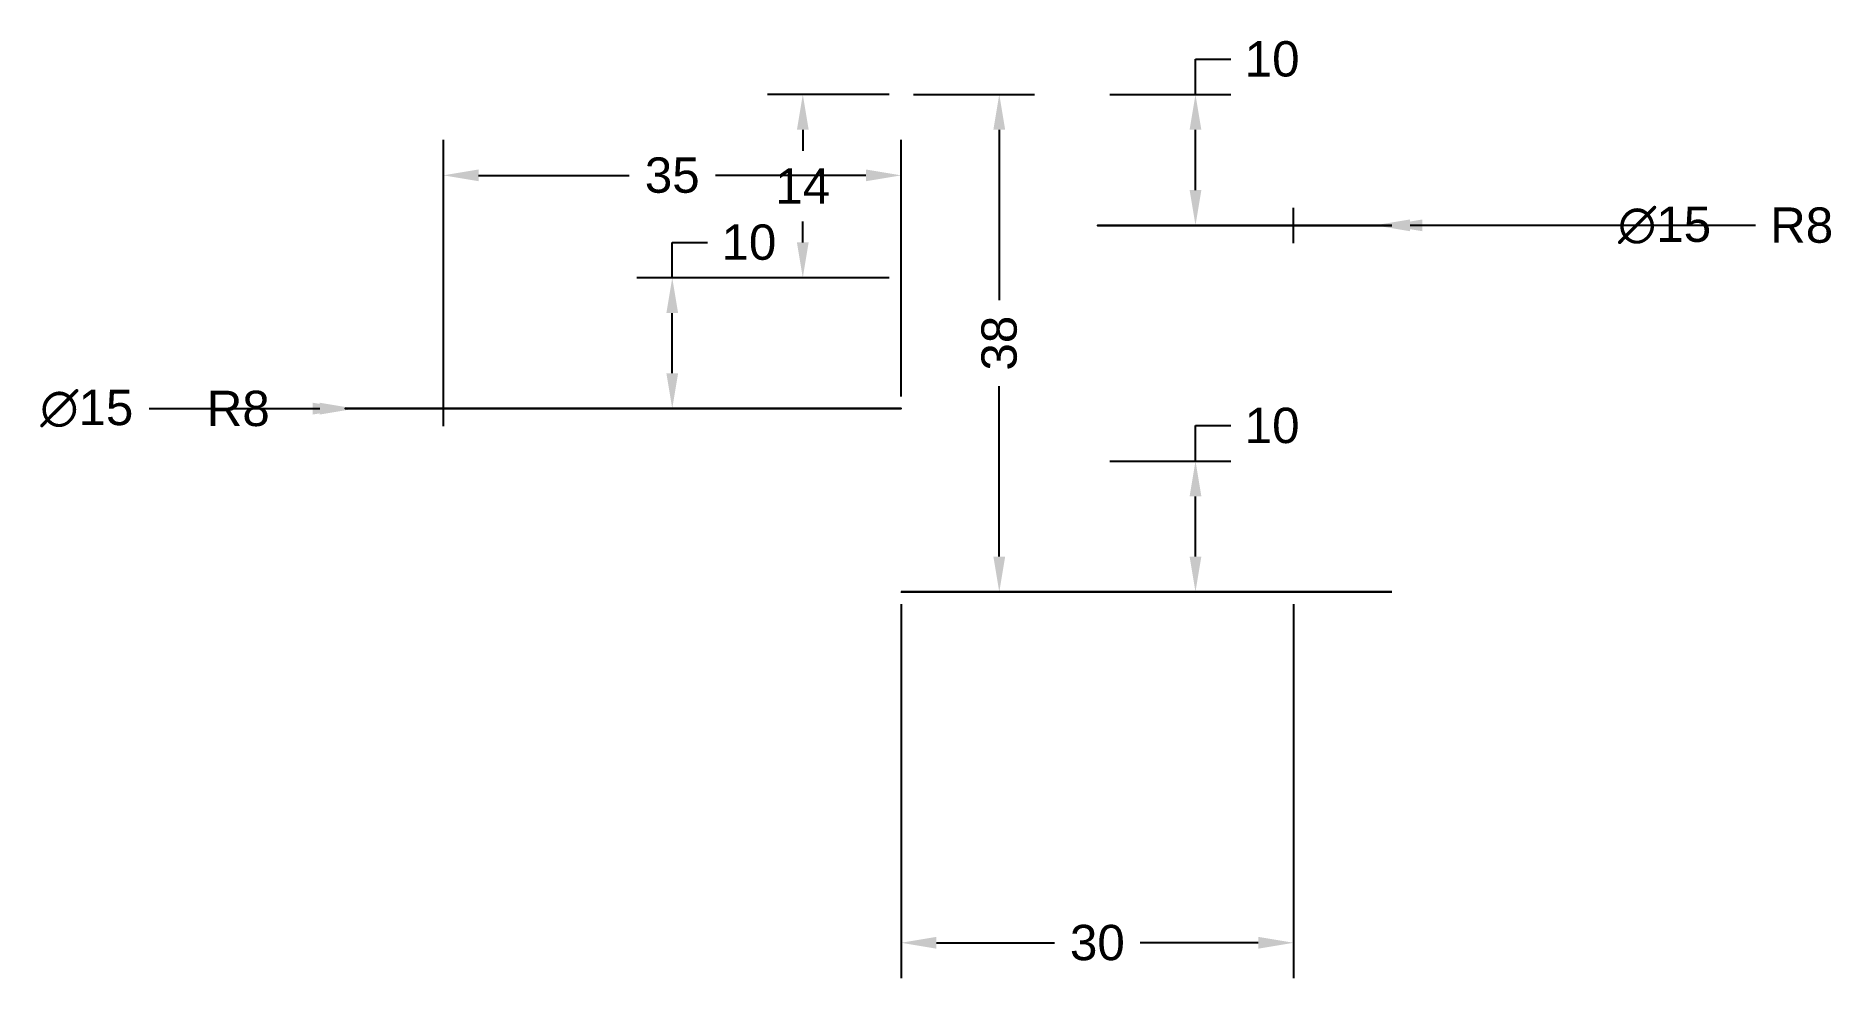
# Model space of a CAD drawing. Header units: inches. Extents: x 9 to 146, y 43 to 115.
import ezdxf

# ---------------------------------------------------------------- set-up
doc = ezdxf.new("R2010")
doc.units = ezdxf.units.IN
doc.header["$MEASUREMENT"] = 0
doc.styles.get("Standard").update_dxf_attribs({"font": 'arial.ttf'})
doc.dimstyles.get("Standard").update_dxf_attribs({"dimscale": 15, "dimtxt": 0.18, "dimasz": 0.18, "dimexe": 0.18, "dimexo": 0.0625, "dimgap": 0.09, "dimtad": 0, "dimtih": 1, "dimtoh": 1, "dimdec": 0, "dimzin": 0, "dimdsep": 46, "dimtxsty": 'Standard', "dimcen": 0.09, "dimadec": 0, "dimazin": 0, "dimtfac": 1, "dimtdec": 0, "dimtofl": 0, "dimtmove": 0, "dimatfit": 3, "dimfxl": 1, "dimtolj": 1, "dimtzin": 0, "dimarcsym": 0})

# ---------------------------------------------------------------- blocks, each defined once
blk = doc.blocks.new('*D1')
at = {"color": 0, "lineweight": -2, "transparency": 16777216}
for p, q in [((57.26, 96.4), (57.26, 99.1)), ((57.26, 99.1), (59.96, 99.1)), ((73.83, 96.4), (54.56, 96.4)), ((57.26, 89.1), (57.26, 93.7)), ((73.83, 86.4), (54.56, 86.4))]:
    blk.add_line(p, q, dxfattribs=at)
at = {"color": 0, "transparency": 16777216}
for points in [[(56.81, 93.7), (57.71, 93.7), (57.26, 96.4)], [(56.81, 89.1), (57.71, 89.1), (57.26, 86.4)]]:
    blk.add_solid(points, dxfattribs=at)
at = {"layer": 'Defpoints', "color": 0, "transparency": 16777216}
for p in [(57.26, 96.4), (74.76, 96.4), (74.76, 86.4)]:
    blk.add_point(p, dxfattribs=at)
at = {"color": 0, "transparency": 16777216, "insert": (63.12, 99.1), "char_height": 2.7, "attachment_point": 5}
blk.add_mtext('\\A1;10', dxfattribs=at)
blk = doc.blocks.new('*D2')
at = {"color": 0, "lineweight": -2, "transparency": 16777216}
for p, q in [((39.76, 87.78), (39.76, 106.92)), ((74.76, 87.33), (74.76, 106.92)), ((42.46, 104.22), (53.97, 104.22)), ((72.06, 104.22), (60.56, 104.22))]:
    blk.add_line(p, q, dxfattribs=at)
at = {"color": 0, "transparency": 16777216}
for points in [[(42.46, 104.67), (42.46, 103.77), (39.76, 104.22)], [(72.06, 104.67), (72.06, 103.77), (74.76, 104.22)]]:
    blk.add_solid(points, dxfattribs=at)
at = {"layer": 'Defpoints', "color": 0, "transparency": 16777216}
for p in [(74.76, 104.22), (39.76, 86.84), (74.76, 86.4)]:
    blk.add_point(p, dxfattribs=at)
at = {"color": 0, "transparency": 16777216, "insert": (57.26, 104.22), "char_height": 2.7, "attachment_point": 5}
blk.add_mtext('\\A1;35', dxfattribs=at)
blk = doc.blocks.new('*D3')
at = {"color": 0, "lineweight": -2, "transparency": 16777216}
for p, q in [((75.7, 110.4), (84.96, 110.4)), ((82.26, 107.7), (82.26, 94.68)), ((82.26, 75.1), (82.26, 88.11)), ((75.7, 72.4), (84.96, 72.4))]:
    blk.add_line(p, q, dxfattribs=at)
at = {"color": 0, "transparency": 16777216}
for points in [[(81.81, 107.7), (82.71, 107.7), (82.26, 110.4)], [(81.81, 75.1), (82.71, 75.1), (82.26, 72.4)]]:
    blk.add_solid(points, dxfattribs=at)
at = {"layer": 'Defpoints', "color": 0, "transparency": 16777216}
for p in [(74.76, 110.4), (82.26, 110.4), (74.76, 72.4)]:
    blk.add_point(p, dxfattribs=at)
at = {"color": 0, "transparency": 16777216, "insert": (82.26, 91.4), "char_height": 2.7, "attachment_point": 5, "rotation": 90}
blk.add_mtext('\\A1;38', dxfattribs=at)
blk = doc.blocks.new('*D4')
at = {"color": 0, "lineweight": -2, "transparency": 16777216}
for p, q in [((74.76, 71.46), (74.76, 42.9)), ((104.76, 71.46), (104.76, 42.9)), ((77.46, 45.6), (86.49, 45.6)), ((102.06, 45.6), (93.04, 45.6))]:
    blk.add_line(p, q, dxfattribs=at)
at = {"color": 0, "transparency": 16777216}
for points in [[(77.46, 46.05), (77.46, 45.15), (74.76, 45.6)], [(102.06, 46.05), (102.06, 45.15), (104.76, 45.6)]]:
    blk.add_solid(points, dxfattribs=at)
at = {"layer": 'Defpoints', "color": 0, "transparency": 16777216}
for p in [(74.76, 72.4, -15), (104.76, 72.4, -15), (104.76, 45.6)]:
    blk.add_point(p, dxfattribs=at)
at = {"color": 0, "transparency": 16777216, "insert": (89.76, 45.6), "char_height": 2.7, "attachment_point": 5}
blk.add_mtext('\\A1;30', dxfattribs=at)
blk = doc.blocks.new('*D5')
at = {"color": 0, "lineweight": -2, "transparency": 16777216}
for p, q in [((97.26, 110.4), (97.26, 113.1)), ((97.26, 113.1), (99.96, 113.1)), ((90.7, 110.4), (99.96, 110.4)), ((97.26, 103.1), (97.26, 107.7)), ((90.7, 100.4), (99.96, 100.4))]:
    blk.add_line(p, q, dxfattribs=at)
at = {"color": 0, "transparency": 16777216}
for points in [[(96.81, 107.7), (97.71, 107.7), (97.26, 110.4)], [(96.81, 103.1), (97.71, 103.1), (97.26, 100.4)]]:
    blk.add_solid(points, dxfattribs=at)
at = {"layer": 'Defpoints', "color": 0, "transparency": 16777216}
for p in [(89.76, 110.4), (97.26, 110.4), (89.76, 100.4)]:
    blk.add_point(p, dxfattribs=at)
at = {"color": 0, "transparency": 16777216, "insert": (103.12, 113.1), "char_height": 2.7, "attachment_point": 5}
blk.add_mtext('\\A1;10', dxfattribs=at)
blk = doc.blocks.new('*D6')
at = {"color": 0, "lineweight": -2, "transparency": 16777216}
for p, q in [((73.83, 110.4), (64.54, 110.4)), ((67.24, 107.7), (67.24, 106.1)), ((67.24, 99.1), (67.24, 100.69)), ((73.83, 96.4), (64.54, 96.4))]:
    blk.add_line(p, q, dxfattribs=at)
at = {"color": 0, "transparency": 16777216}
for points in [[(66.79, 107.7), (67.69, 107.7), (67.24, 110.4)], [(66.79, 99.1), (67.69, 99.1), (67.24, 96.4)]]:
    blk.add_solid(points, dxfattribs=at)
at = {"layer": 'Defpoints', "color": 0, "transparency": 16777216}
for p in [(74.76, 110.4), (67.24, 96.4), (74.76, 96.4)]:
    blk.add_point(p, dxfattribs=at)
at = {"color": 0, "transparency": 16777216, "insert": (67.24, 103.4), "char_height": 2.7, "attachment_point": 5}
blk.add_mtext('\\A1;14', dxfattribs=at)
blk = doc.blocks.new('*D7')
at = {"color": 0, "lineweight": -2, "transparency": 16777216}
for p, q in [((97.26, 82.4), (97.26, 85.1)), ((97.26, 85.1), (99.96, 85.1)), ((90.7, 82.4), (99.96, 82.4)), ((97.26, 75.1), (97.26, 79.7)), ((90.7, 72.4), (99.96, 72.4))]:
    blk.add_line(p, q, dxfattribs=at)
at = {"color": 0, "transparency": 16777216}
for points in [[(96.81, 79.7), (97.71, 79.7), (97.26, 82.4)], [(96.81, 75.1), (97.71, 75.1), (97.26, 72.4)]]:
    blk.add_solid(points, dxfattribs=at)
at = {"layer": 'Defpoints', "color": 0, "transparency": 16777216}
for p in [(89.76, 82.4), (97.26, 82.4), (89.76, 72.4)]:
    blk.add_point(p, dxfattribs=at)
at = {"color": 0, "transparency": 16777216, "insert": (103.12, 85.1), "char_height": 2.7, "attachment_point": 5}
blk.add_mtext('\\A1;10', dxfattribs=at)
blk = doc.blocks.new('*D8')
at = {"color": 0, "lineweight": -2, "transparency": 16777216}
for p, q in [((39.76, 85.05), (39.76, 87.75)), ((27.61, 86.4), (30.31, 86.4)), ((38.41, 86.4), (41.11, 86.4))]:
    blk.add_line(p, q, dxfattribs=at)
at = {"color": 0, "transparency": 16777216}
blk.add_solid([(30.31, 86.85), (30.31, 85.95), (33.01, 86.4)], dxfattribs=at)
at = {"layer": 'Defpoints', "color": 0, "transparency": 16777216}
for p in [(33.01, 86.4, -4.24), (39.76, 86.4, -7.5)]:
    blk.add_point(p, dxfattribs=at)
at = {"color": 0, "transparency": 16777216, "insert": (24.08, 86.4), "char_height": 2.7, "attachment_point": 5}
blk.add_mtext('\\A1;R8', dxfattribs=at)
blk = doc.blocks.new('*D10')
at = {"color": 0, "lineweight": -2, "transparency": 16777216}
for p, q in [((104.76, 99.05), (104.76, 101.75)), ((103.41, 100.4), (106.11, 100.4)), ((128.36, 100.4), (114.61, 100.4))]:
    blk.add_line(p, q, dxfattribs=at)
at = {"color": 0, "transparency": 16777216}
blk.add_solid([(114.61, 100.85), (114.61, 99.95), (111.91, 100.4)], dxfattribs=at)
at = {"layer": 'Defpoints', "color": 0, "transparency": 16777216}
for p in [(97.62, 100.4, -5.23), (111.91, 100.4, -9.77)]:
    blk.add_point(p, dxfattribs=at)
at = {"color": 0, "transparency": 16777216, "insert": (133.12, 100.4), "char_height": 2.7, "attachment_point": 5}
blk.add_mtext('\\A1;∅15', dxfattribs=at)
blk = doc.blocks.new('*D11')
at = {"color": 0, "lineweight": -2, "transparency": 16777216}
for p, q in [((104.76, 99.05), (104.76, 101.75)), ((103.41, 100.4), (106.11, 100.4)), ((140.07, 100.4), (113.66, 100.4))]:
    blk.add_line(p, q, dxfattribs=at)
at = {"color": 0, "transparency": 16777216}
blk.add_solid([(113.66, 100.85), (113.66, 99.95), (110.96, 100.4)], dxfattribs=at)
at = {"layer": 'Defpoints', "color": 0, "transparency": 16777216}
for p in [(104.76, 100.4, -7.5), (110.96, 100.4, -11.73)]:
    blk.add_point(p, dxfattribs=at)
at = {"color": 0, "transparency": 16777216, "insert": (143.6, 100.4), "char_height": 2.7, "attachment_point": 5}
blk.add_mtext('\\A1;R8', dxfattribs=at)
blk = doc.blocks.new('*D12')
at = {"color": 0, "lineweight": -2, "transparency": 16777216}
for p, q in [((39.76, 85.05), (39.76, 87.75)), ((17.26, 86.4), (29.78, 86.4)), ((38.41, 86.4), (41.11, 86.4))]:
    blk.add_line(p, q, dxfattribs=at)
at = {"color": 0, "transparency": 16777216}
blk.add_solid([(29.78, 86.85), (29.78, 85.95), (32.48, 86.4)], dxfattribs=at)
at = {"layer": 'Defpoints', "color": 0, "transparency": 16777216}
for p in [(32.48, 86.4, -5.74), (47.05, 86.4, -9.26)]:
    blk.add_point(p, dxfattribs=at)
at = {"color": 0, "transparency": 16777216, "insert": (12.5, 86.4), "char_height": 2.7, "attachment_point": 5}
blk.add_mtext('\\A1;∅15', dxfattribs=at)

msp = doc.modelspace()

# ---------------------------------------------------------------- linework, layer by layer
at = {"extrusion": (0, -1, 0)}
for points, elevation in [([(104.76, 0), (89.76, 0), (89.76, -15), (104.76, -15)], -100.4), ([(39.76, -15), (74.76, -15), (74.76, 0), (39.76, 0)], -86.4), ([(104.76, 0), (89.76, 0), (89.76, -15), (104.76, -15)], -72.4)]:
    msp.add_lwpolyline(points, dxfattribs=dict(at, elevation=elevation))
at = {"extrusion": (0, -1, 0), "elevation": -72.4}
msp.add_lwpolyline([(74.76, -15), (89.76, -15), (89.76, 0), (74.76, 0)], close=True, dxfattribs=at)
at = {"extrusion": (0, -1, 0)}
for centre, radius in [((104.76, -7.5, -100.4), 7.5), ((104.76, -7.5, -100.4), 3.75), ((39.76, -7.5, -86.4), 7.5), ((39.76, -7.5, -86.4), 3.75), ((104.76, -7.5, -72.4), 7.5), ((104.76, -7.5, -72.4), 3.75)]:
    msp.add_circle(centre, radius, dxfattribs=at)

# ---------------------------------------------------------------- dimensions: what is measured, and where the dimension line sits
for base, p1, p2, picture, middle in [((97.26, 110.4), (89.76, 100.4), (89.76, 110.4), '*D5', (103.12, 113.1)), ((67.24, 96.4), (74.76, 110.4), (74.76, 96.4), '*D6', (67.24, 103.4)), ((82.26, 110.4), (74.76, 72.4), (74.76, 110.4), '*D3', (82.26, 91.4)), ((57.26, 96.4), (74.76, 86.4), (74.76, 96.4), '*D1', (63.12, 99.1)), ((97.26, 82.4), (89.76, 72.4), (89.76, 82.4), '*D7', (103.12, 85.1))]:
    dim = msp.add_linear_dim(base=base, p1=p1, p2=p2, angle=90, dimstyle='Standard')
    dim.commit()
    dim.dimension.update_dxf_attribs({"geometry": picture, "text_midpoint": middle})
for base, p1, p2, picture, middle in [((74.76, 104.22), (39.76, 86.84), (74.76, 86.4), '*D2', (57.26, 104.22)), ((104.76, 45.6), (74.76, 72.4, -15), (104.76, 72.4, -15), '*D4', (89.76, 45.6))]:
    dim = msp.add_linear_dim(base=base, p1=p1, p2=p2, dimstyle='Standard')
    dim.commit()
    dim.dimension.update_dxf_attribs({"geometry": picture, "text_midpoint": middle})
for p1, p2, picture, middle in [((97.62, 100.4, -5.23), (111.91, 100.4, -9.77), '*D10', (133.12, 100.4)), ((47.05, 86.4, -9.26), (32.48, 86.4, -5.74), '*D12', (12.5, 86.4))]:
    dim = msp.add_diameter_dim_2p(p1=p1, p2=p2, dimstyle='Standard')
    dim.commit()
    dim.dimension.update_dxf_attribs({"geometry": picture, "text_midpoint": middle, "dimtype": 163})
for center, mpoint, picture, middle in [((104.76, 100.4, -7.5), (110.96, 100.4, -11.73), '*D11', (143.6, 100.4)), ((39.76, 86.4, -7.5), (33.01, 86.4, -4.24), '*D8', (24.08, 86.4))]:
    dim = msp.add_radius_dim(center=center, mpoint=mpoint, dimstyle='Standard')
    dim.commit()
    dim.dimension.update_dxf_attribs({"geometry": picture, "text_midpoint": middle, "dimtype": 164})

doc.saveas('drawing.dxf')
